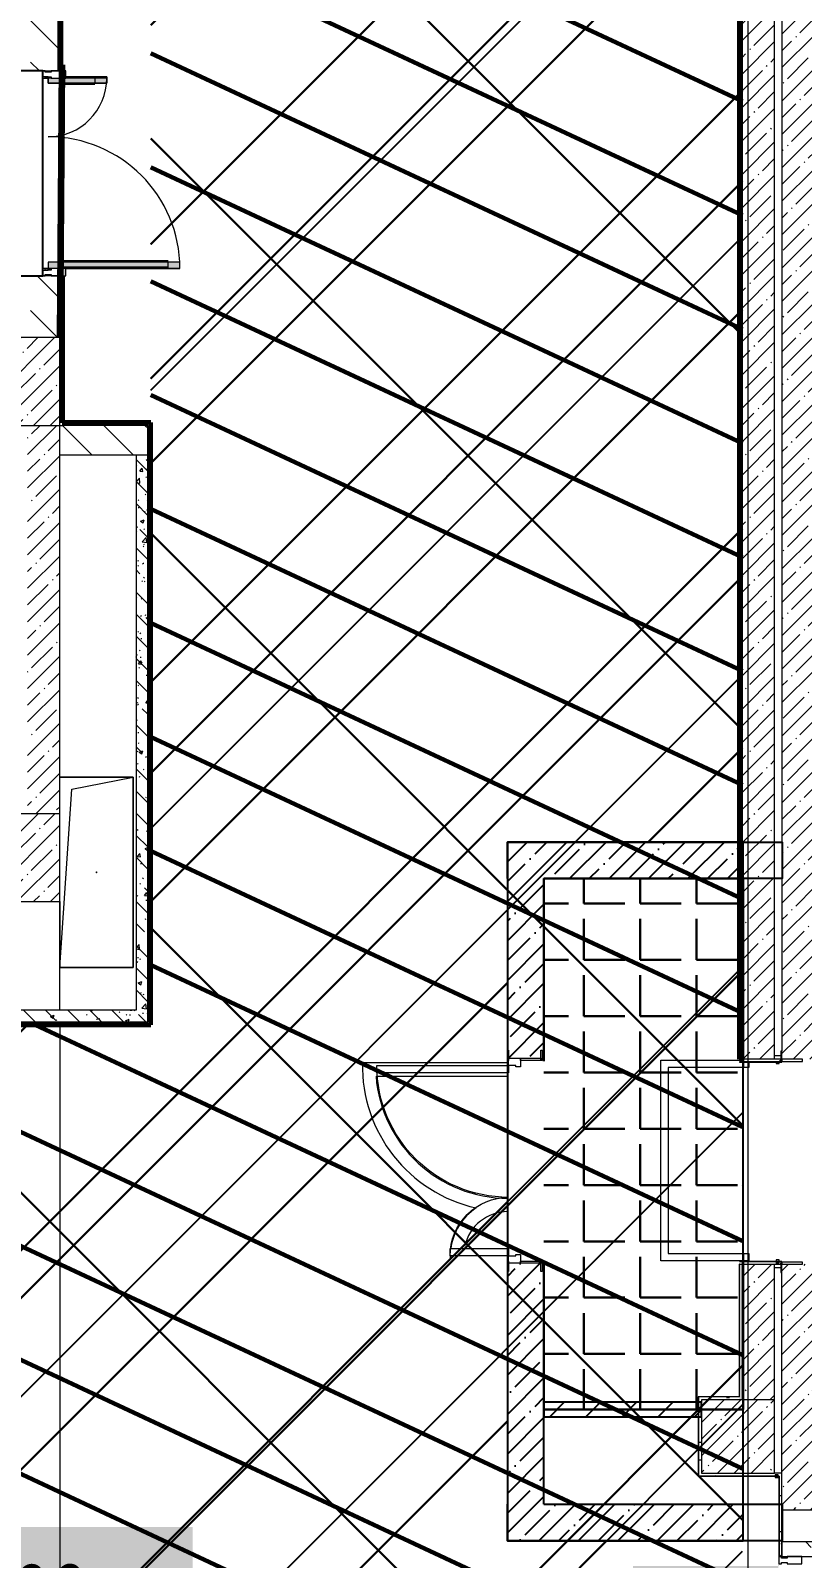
# Model space of a CAD drawing. Header units: millimetres. Extents: x -164500 to 426394, y -23753 to 102118.
# Drawn here: x 182182 to 187452, y 10117 to 20544 of the extents above; entities that cross this region are included whole.
import ezdxf
from ezdxf import colors
from ezdxf.entities.mleader import LeaderData, LeaderLine
from ezdxf.math import Vec2, Vec3

# ---------------------------------------------------------------- set-up
doc = ezdxf.new("R2010")
doc.units = ezdxf.units.MM
doc.linetypes.add('Осевая', pattern=[6350, 1270, -952.5, 3175, -952.5])
for name, color, linetype, lineweight in [('0) шлифовка', 5, 'Continuous', 60), ('1.4) Плинтус ПЛ-4', 6, 'Continuous', 60), ('284 стык. профилей', 1, 'Continuous', 120), ('5.3) Л-7 Линолеум 4 вып', 230, 'Continuous', 30), ('7.4) НЗ Плитка 600х600 лиф. шахты', 52, 'Continuous', 30), ('7.5) НЗ Линолеум Темпо ПЛЮС', 134, 'Continuous', 30), ('9.1) Рулон', 30, 'Continuous', 30), ('A-DETL-GENF', 7, 'Continuous', 9), ('A-FLOR', 7, 'Continuous', 9), ('A-GENM', 7, 'Continuous', 9), ('A-GLAZ-CWMG', 7, 'Continuous', 9), ('A-GLAZ-CWMG-1', 7, 'Continuous', 20), ('A-WALL', 7, 'Continuous', 5), ('I-WALL', 7, 'Continuous', 5), ('S-COLS', 7, 'Continuous', 9), ('S-COLS-1', 7, 'Continuous', 5), ('Оси', 7, 'Continuous', 9), ('Оси-2', 7, 'Осевая', 9)]:
    doc.layers.add(name, color=color, linetype=linetype, lineweight=lineweight)
for name, color, linetype in [('1.1.1) Плитка КР1 Остаток', 52, 'Continuous'), ('2) защита вин плитк', 6, 'Continuous'), ('3.2.3) П-13.2', 6, 'Continuous')]:
    doc.layers.add(name, color=color, linetype=linetype)
doc.layers.add('A-AREA-PATT-2', color=7, linetype='Continuous', lineweight=5, true_color=0xcde0ef, transparency=1)
doc.layers.add('A-FLOR-PATT-1', color=7, linetype='Continuous', lineweight=9, true_color=0xeef6ff, transparency=0.5)
for name, color, linetype, lineweight, true_color in [('A-DOOR-1', 7, 'Continuous', 5, 0xc0c0c0), ('A-DOOR-FRAM-1', 7, 'Continuous', 5, 0xc0c0c0), ('A-WALL-1', 9, 'Continuous', 5, 0x808080), ('A-WALL-FNSH-1', 9, 'Continuous', 5, 0x808080)]:
    doc.layers.add(name, color=color, linetype=linetype, lineweight=lineweight, true_color=true_color)
doc.styles.add('СПДС', font='ГОСТ тип А.ttf', dxfattribs={"width": 0.9})
pattern_1 = [(45, (148772.12, -0.94), (-114.04925, 114.04925), []), (45, (148886.17, -0.94), (-114.04925, 114.04925), [201.612, -40.322, 6.706, -33.617])]
pattern_2 = [(135, (148772.12, -0.94), (-150.8683, -150.8683), [213.36, -35.56, 7.112, -35.56]), (135, (148772.12, 149.83), (-150.8683, -150.8683), []), (50, (148772.12, -0.94), (255.0577, -22.3145), [26.67, -293.37]), (355, (148772.12, -0.94), (-49.3404, 267.4791), [21.336, -234.696]), (100.451, (148793.38, -2.8), (205.7195, 245.1636), [22.666, -249.326]), (46.184, (148772.12, 70.18), (379.511, -58.86), [40.005, -440.055]), (96.636, (148803.75, 65.27), (332.3634, 346.399), [33.999, -373.989]), (351.184, (148772.12, 70.18), (332.367, 346.3953), [32.004, -352.044]), (21, (148807.68, 52.4), (212.2602, -143.1711), [26.67, -293.37]), (326, (148807.68, 52.4), (86.5224, 257.8632), [21.336, -234.696]), (71.451, (148825.37, 40.47), (298.784, 114.6901), [22.666, -249.326]), (37.5, (148772.12, -0.94), (4.32385, 118.3775), [6.706, -225.146, 6.706, -231.546, -235.585]), (37.5, (148772.12, -0.94), (4.32385, 118.3775), [-470.103, 6.706, -228.879]), (7.5, (148772.12, -0.94), (93.5476, 140.2533), [6.706, -129.134, 6.706, -219.812, -89.789]), (7.5, (148772.12, -0.94), (93.5476, 140.2533), [-362.356, 6.706, -83.083]), (327.5, (148692.82, -0.94), (189.82734, -8.02019), [6.706, -82.194, 6.706, -270.662, -368.046]), (327.5, (148692.82, -0.94), (189.82734, -8.02019), [-366.268, 6.706, -361.34]), (317.5, (148657.26, -0.94), (207.38114, 35.59764), [6.706, -108.864, 6.706, -177.495, -261.366]), (317.5, (148657.26, -0.94), (207.38114, 35.59764), [-299.771, 6.706, -254.66])]
pattern_3 = [(135, (148772.12, -0.94), (-141.4214, -141.4214), [])]
pattern_4 = [(0, (148772.123, -0.94), (243.84, 60.96), [20.117, -162.763, 20.117, -162.763, -975.36]), (0, (148772.123, -0.94), (243.84, 60.96), [-365.76, 20.117, -345.643, 20.117, -162.763, -426.72]), (0, (148772.123, -0.94), (243.84, 60.96), [-914.4, 20.117, -101.803, 20.117, -284.683]), (120, (148863.563, 29.54), (-174.71291, 180.691634), [20.117, -162.763, 20.117, -162.763, -975.36]), (120, (148863.563, 29.54), (-174.71291, 180.691634), [-365.76, 20.117, -345.643, 20.117, -162.763, -426.72]), (120, (148863.563, 29.54), (-174.71291, 180.691634), [-914.4, 20.117, -101.803, 20.117, -284.683]), (240, (148894.043, 151.46), (-69.12709, -241.651634), [20.117, -162.763, 20.117, -162.763, -975.36]), (240, (148894.043, 151.46), (-69.12709, -241.651634), [-365.76, 20.117, -345.643, 20.117, -162.763, -426.72]), (240, (148894.043, 151.46), (-69.12709, -241.651634), [-914.4, 20.117, -101.803, 20.117, -284.683])]
pattern_5 = [(45, (38.13, 6), (-134.70384, 134.70384), []), (45, (172.83, 6), (-134.70384, 134.70384), [238.125, -47.625, 0, -47.625])]

# ---------------------------------------------------------------- blocks, each defined once
blk = doc.blocks.new('BSC_Колонна _Прямоугольная - 600х600-V332-Объем проектирования 2 этажа')
at = {"layer": 'S-COLS-1'}
h = blk.add_hatch(dxfattribs=at)
h.set_pattern_fill('FP_81', color=256, style=0, pattern_type=2)
h.set_pattern_definition([(45, (-33310, -18150), (-114.04925, 114.04925), []), (45, (-33195.95, -18150), (-114.04925, 114.04925), [201.613, -40.323, 6.706, -33.617])])
h.paths.add_polyline_path([(51, -300), (300, -300), (300, 300), (-300, 300), (-300, -300), (48, -300)])
for p, q in [((300, 300), (-300, 300)), ((-300, 300), (-300, -300)), ((300, -300), (300, 300)), ((-300, -300), (300, -300))]:
    blk.add_line(p, q, dxfattribs=at)
blk = doc.blocks.new('BSC_Колонна _Прямоугольная - 600х600-V343-Объем проектирования 2 этажа')
at = {"layer": 'S-COLS-1'}
h = blk.add_hatch(dxfattribs=at)
h.set_pattern_fill('FP_90', color=256, style=0, pattern_type=2)
h.set_pattern_definition([(45, (-33310, -14900), (-114.04925, 114.04925), []), (45, (-33195.95, -14900), (-114.04925, 114.04925), [201.613, -40.323, 6.706, -33.617])])
h.paths.add_polyline_path([(300, -300), (300, 300), (-300, 300), (-300, -300)])
for p, q in [((300, 300), (-300, 300)), ((-300, 300), (-300, -300)), ((300, -300), (300, 300)), ((-300, -300), (300, -300))]:
    blk.add_line(p, q, dxfattribs=at)
blk = doc.blocks.new('GM_Отверстие прямоугольное _в плите_ - Отверстие-21981135-Объем проектирования 2 этажа')
at = {"layer": 'A-GENM'}
for p, q in [((-250, 650), (250, 650)), ((250, 650), (-250, 650)), ((-167, 567), (250, 650)), ((250, 650), (250, -650)), ((250, -650), (250, 650)), ((-250, -650), (-167, 567)), ((-250, -650), (-250, -200)), ((-250, -200), (-250, -650)), ((250, -650), (-250, -650)), ((-250, -650), (250, -650))]:
    blk.add_line(p, q, dxfattribs=at)
for start, end in [(360, 180), (180, 360)]:
    blk.add_arc((0, 0), 2.5, start, end, dxfattribs=at)
blk = doc.blocks.new('BSC_Колонна _Прямоугольная - 500х500-V428-Объем проектирования 2 этажа')
at = {"layer": 'S-COLS-1'}
h = blk.add_hatch(dxfattribs=at)
h.set_pattern_fill('FP_180', color=256, style=0, pattern_type=2)
h.set_pattern_definition([(45, (-38240, -10950), (-114.04925, 114.04925), []), (45, (-38125.95, -10950), (-114.04925, 114.04925), [201.613, -40.323, 6.706, -33.617])])
h.paths.add_polyline_path([(177, -250), (250, -250), (250, 250), (-250, 250), (-250, -250)])
for p, q in [((250, 250), (-250, 250)), ((-250, 250), (-250, -250)), ((250, -250), (250, 250)), ((-250, -250), (250, -250))]:
    blk.add_line(p, q, dxfattribs=at)
blk = doc.blocks.new('Прямоугольный импост - Импост структурный с накладкой - 160мм Темный-31239248-Объем проектирования 2 этажа')
at = {"layer": 'A-GLAZ-CWMG-1'}
for p, q in [((0, 17), (-50, 17)), ((-50, 17), (-50, 0)), ((-50, 0), (-40, 0)), ((-40, 0), (-40, -40)), ((-10, -40), (-10, 0)), ((-10, 0), (0, 0)), ((0, 0), (0, 17)), ((-40, -40), (-50, -40)), ((-50, -40), (-50, -140)), ((0, -40), (-10, -40)), ((0, -140), (0, -40)), ((-50, -140), (0, -140))]:
    blk.add_line(p, q, dxfattribs=at)
blk = doc.blocks.new('Прямоугольный импост - Импост структурный с накладкой - 160мм Темный-V505-Объем проектирования 2 этажа')
at = {"layer": 'A-GLAZ-CWMG-1'}
for p, q in [((-50, 40), (-50, 140)), ((-50, 140), (0, 140)), ((0, 140), (0, 40)), ((-40, 40), (-50, 40)), ((-50, -17), (-50, 0)), ((-50, 0), (-40, 0)), ((-40, 0), (-40, 40)), ((-10, 40), (-10, 0)), ((0, 40), (-10, 40)), ((-10, 0), (0, 0)), ((0, 0), (0, -17)), ((0, -17), (-50, -17))]:
    blk.add_line(p, q, dxfattribs=at)
blk = doc.blocks.new('Прямоугольный импост - Импост структурный с накладкой - 160мм Темный-V507-Объем проектирования 2 этажа')
at = {"layer": 'A-GLAZ-CWMG-1'}
for p, q in [((0, 140), (-50, 140)), ((-50, 140), (-50, 40)), ((0, 40), (0, 140)), ((-50, 40), (-40, 40)), ((-40, 0), (-50, 0)), ((-50, 0), (-50, -17)), ((-40, 40), (-40, 0)), ((-10, 0), (-10, 40)), ((-10, 40), (0, 40)), ((0, 0), (-10, 0)), ((0, -17), (0, 0)), ((-50, -17), (0, -17))]:
    blk.add_line(p, q, dxfattribs=at)
blk = doc.blocks.new('110_Дверь_СКБ_2Ст - Д-2 1450x2100h_Лестничная клетка EIS60-31576737-Объем проектирования 2 этажа')
at = {"layer": 'A-DOOR-1'}
for p, q in [((-637.5, 1010), (-637.5, 110)), ((-587.5, 1010), (-637.5, 1010)), ((-587.5, 110), (-587.5, 1010)), ((662.5, 510), (612.5, 510)), ((612.5, 510), (612.5, 110)), ((662.5, 110), (662.5, 510)), ((-637.5, 110), (-587.5, 110)), ((612.5, 110), (662.5, 110))]:
    blk.add_line(p, q, dxfattribs=at)
for centre, radius, start, end in [((-637.5, 110), 900, 0, 90), ((662.5, 110), 400, 90, 180)]:
    blk.add_arc(centre, radius, start, end, dxfattribs=at)
at = {"layer": 'A-DOOR-FRAM-1'}
for p, q in [((-672.5, 118), (-742.5, 118)), ((-742.5, 118), (-742.5, 110)), ((-742.5, 110), (-672.5, 110)), ((-637.5, 110), (-687.5, 110)), ((-687.5, 110), (-687.5, 30)), ((-672.5, 110), (-672.5, 118)), ((-637.5, 60), (-637.5, 110)), ((662.5, 110), (662.5, 60)), ((712.5, 110), (662.5, 110)), ((767.5, 118), (697.5, 118)), ((697.5, 118), (697.5, 110)), ((697.5, 110), (767.5, 110)), ((712.5, 30), (712.5, 110)), ((767.5, 110), (767.5, 118)), ((-687.5, 30), (-627.5, 30)), ((-672.5, 30), (-687.5, 30)), ((-687.5, 30), (-687.5, -110)), ((-672.5, -110), (-672.5, 30)), ((-627.5, 60), (-637.5, 60)), ((-627.5, 30), (-627.5, 60)), ((662.5, 60), (652.5, 60)), ((652.5, 60), (652.5, 30)), ((652.5, 30), (712.5, 30)), ((712.5, 30), (697.5, 30)), ((697.5, 30), (697.5, -110)), ((712.5, -110), (712.5, 30)), ((-672.5, -110), (-742.5, -110)), ((-742.5, -110), (-742.5, -118)), ((-742.5, -118), (-672.5, -118)), ((-687.5, -110), (-672.5, -110)), ((-672.5, -118), (-672.5, -110)), ((697.5, -110), (712.5, -110)), ((767.5, -110), (697.5, -110)), ((697.5, -110), (697.5, -118)), ((697.5, -118), (767.5, -118)), ((767.5, -118), (767.5, -110))]:
    blk.add_line(p, q, dxfattribs=at)

msp = doc.modelspace()

# ---------------------------------------------------------------- hatches: boundary and pattern name
at = {"linetype": 'ByBlock', "ltscale": 0.5}
h = msp.add_hatch(dxfattribs=at)
h.set_pattern_fill('ANSI35', color=256, scale=30)
h.set_pattern_definition(pattern_5)
h.paths.add_polyline_path([(185687.427, 14755.992), (187047.427, 14755.992), (187047.427, 15005.992), (185437.427, 15005.992), (185437.427, 14755.992), (185437.427, 13511.449), (185687.427, 13511.449)])
h = msp.add_hatch(dxfattribs=at)
h.set_pattern_fill('ANSI35', color=256, scale=30)
h.set_pattern_definition(pattern_5)
h.paths.add_polyline_path([(185687.427, 12130.992), (185437.427, 12130.992), (185437.427, 10235.992), (187047.427, 10235.992), (187047.427, 10485.992), (185687.427, 10485.992)])
h = msp.add_hatch()
h.set_pattern_fill('ANSI31', color=256, scale=55)
h.set_pattern_definition([(45, (354260.54, 26998.53), (-123.47852, 123.47852), [])])
h.paths.add_polyline_path([(186762.123, 11183.466), (185687.427, 11183.466), (185687.427, 11083.874), (186762.123, 11083.874)])
at = {"layer": '0) шлифовка', "true_color": 0x2776bb}
h = msp.add_hatch(dxfattribs=at)
h.set_pattern_fill('ANSI31', color=152, scale=222, angle=110)
h.set_pattern_definition([(155, (169003.1, 23029.06), (-297.882, -638.811), [])])
h.paths.add_polyline_path([(187042.123, 22926.529), (179707.482, 22964.583), (179703.123, 521), (187042.123, 418.471), (187042.123, 5248.059), (185961.123, 5248.059), (185961.123, 7921), (187042.123, 7921)])
h.paths.add_polyline_path([(183003.123, 13758.059), (179703.262, 13758.059), (179703.123, 22964.643), (183003.123, 22964.643)])
at = {"layer": '1.1.1) Плитка КР1 Остаток'}
h = msp.add_hatch(dxfattribs=at)
h.set_pattern_fill('ANGLE', color=256, scale=111)
h.set_pattern_definition([(0, (205553.1, 26879), (0, 775.335), [563.88, -211.455]), (90, (205553.1, 26879), (-775.335, 5e-14), [563.88, -211.455])])
h.paths.add_polyline_path([(182021.123, 20428.059), (179362.123, 20428.059), (179362.123, 18480.059), (182021.123, 18480.059)])
h.paths.add_polyline_path([(182082.123, 20269.059), (182021.123, 20269.059), (182021.123, 18869.059), (182082.123, 18869.059)])
h.paths.add_polyline_path([(182265.123, 20269.059), (182082.123, 20269.059), (182082.123, 18869.059), (182265.123, 18869.059), (182265.123, 18919.059)])
h.paths.add_polyline_path([(181751.123, 18480.059), (179813.123, 18480.059), (179813.123, 14010.059), (181751.123, 14010.059)])
h.paths.add_polyline_path([(179813.123, 18480.059), (179362.123, 18480.059), (179362.123, 18449.059), (179382.123, 18449.059), (179382.123, 17849.059), (179362.123, 17849.059), (179362.123, 15429.89), (179813.123, 15429.89)])
h.paths.add_polyline_path([(181472.123, 14010.059), (180072.123, 14010.059), (180072.123, 13896.059), (180122.123, 13896.059), (180122.123, 13879.059), (180112.123, 13879.059), (180112.123, 13839.059), (180122.123, 13839.059), (180122.123, 13859.059), (180167.123, 13859.059), (180167.123, 13779.059), (181422.123, 13779.059), (181422.123, 13839.059), (181432.123, 13839.059), (181432.123, 13879.059), (181422.123, 13879.059), (181422.123, 13896.059), (181472.123, 13896.059)])
at = {"layer": '2) защита вин плитк'}
h = msp.add_hatch(dxfattribs=at)
h.set_pattern_fill('ANSI31', color=256, scale=600)
h.set_pattern_definition([(45, (169003.1, 23029), (-1347.04, 1347.04), [])])
h.paths.add_polyline_path([(187042.123, 22926.529), (179707.482, 22964.583), (179703.123, 521), (187042.123, 418.471), (187042.123, 5248.059), (185961.123, 5248.059), (185961.123, 7921), (187042.123, 7921)])
h.paths.add_polyline_path([(183003.123, 13758.059), (179703.262, 13758.059), (179703.123, 22964.643), (183003.123, 22964.643)])
at = {"layer": '3.2.3) П-13.2'}
h = msp.add_hatch(dxfattribs=at)
h.set_pattern_fill('ANSI32', color=256, scale=222)
h.set_pattern_definition([(45, (169003.1, 23029), (-1495.21, 1495.21), []), (45, (170000, 23029), (-1495.21, 1495.21), [])])
h.paths.add_polyline_path([(187042.123, 22926.529), (179707.482, 22964.583), (179703.123, 521), (187042.123, 418.471), (187042.123, 5248.059), (185961.123, 5248.059), (185961.123, 7921), (187042.123, 7921)])
h.paths.add_polyline_path([(183003.123, 13758.059), (179703.262, 13758.059), (179703.123, 22964.643), (183003.123, 22964.643)])
at = {"layer": '5.3) Л-7 Линолеум 4 вып'}
h = msp.add_hatch(dxfattribs=at)
h.set_pattern_fill('ANSI37', color=256, scale=600)
h.set_pattern_definition([(45, (169003.1, 23029), (-1347.04, 1347.04), []), (135, (169003.1, 23029), (-1347.04, -1347.04), [])])
h.paths.add_polyline_path([(187042.123, 22926.529), (179707.482, 22964.583), (179703.123, 521), (187042.123, 418.471), (187042.123, 5248.059), (185961.123, 5248.059), (185961.123, 7921), (187042.123, 7921)])
h.paths.add_polyline_path([(183003.123, 13758.059), (179703.262, 13758.059), (179703.123, 22964.643), (183003.123, 22964.643)])
at = {"layer": '7.4) НЗ Плитка 600х600 лиф. шахты'}
h = msp.add_hatch(dxfattribs=at)
h.set_pattern_fill('ANGLE', color=256, scale=55)
h.set_pattern_definition([(0, (205553.12, 26879), (0, 384.175), [279.4, -104.775]), (90, (205553.12, 26879), (-384.175, 2e-14), [279.4, -104.775])])
h.paths.add_polyline_path([(185687.427, 11133.67), (187047.427, 11133.67), (187047.427, 14755.992), (185687.427, 14755.992)])
at = {"layer": '7.5) НЗ Линолеум Темпо ПЛЮС'}
h = msp.add_hatch(dxfattribs=at)
h.set_pattern_fill('ANSI31', color=256, scale=333)
h.set_pattern_definition([(45, (169003.1, 23029.1), (-747.606, 747.606), [])])
h.paths.add_polyline_path([(187042.123, 22926.529), (179707.482, 22964.583), (179703.123, 521), (187042.123, 418.471), (187042.123, 5248.059), (185961.123, 5248.059), (185961.123, 7921), (187042.123, 7921)])
h.paths.add_polyline_path([(183003.123, 13758.059), (179703.262, 13758.059), (179703.123, 22964.643), (183003.123, 22964.643)])
h.paths.add_polyline_path([(187047.427, 15005.992), (185437.427, 15005.992), (185437.427, 10235.992), (187047.427, 10235.992)])
at = {"layer": 'A-AREA-PATT-2'}
h = msp.add_hatch(color=256, dxfattribs=at)
h.paths.add_polyline_path([(187288.123, 7919.559), (187291.623, 7920.059), (187289.53, 7930.059), (187281.623, 7930.059), (187281.623, 7919.559)])
h.paths.add_polyline_path([(169022.123, 7919.559), (169022.123, 8529.507), (168992.123, 8529.507), (168992.123, 7919.559), (169017.123, 7919.559)])
h.paths.add_polyline_path([(187291.123, 7989.059), (187291.623, 7990.235), (187291.623, 8079.059), (187288.123, 8079.059), (187288.123, 8029.059), (187291.123, 8029.059), (187291.123, 7999.059)])
h.paths.add_polyline_path([(187288.123, 10064.059), (187291.623, 10064.059), (187291.123, 10114.059), (187288.123, 10114.059)])
h.paths.add_polyline_path([(169022.123, 10274.507), (169022.123, 10879.059), (169002.623, 10877.109), (169002.623, 10274.507)])
h.paths.add_polyline_path([(187266.623, 10668.059), (187286.623, 10668.059), (187286.623, 10678.559), (187266.623, 10678.559)])
h.paths.add_polyline_path([(181432.123, 13739.059), (181472.123, 13739.059), (181470.173, 13758.559), (181422.123, 13758.559), (181422.123, 13739.059)])
h.paths.add_polyline_path([(180072.123, 13739.059), (180122.123, 13739.059), (180120.173, 13758.559), (180072.123, 13758.559)])
h.paths.add_polyline_path([(182422.123, 18869.059), (182422.123, 18919.059), (182402.623, 18917.109), (182402.623, 18869.059)])
h.paths.add_polyline_path([(182402.623, 20219.059), (182422.123, 20219.059), (182422.123, 20269.059), (182402.623, 20267.109), (182402.623, 20221.009)])
at = {"layer": 'A-FLOR-PATT-1'}
h = msp.add_hatch(color=256, dxfattribs=at)
h.paths.add_polyline_path([(162402.033, 7899.059), (162442.033, 7899.059), (162442.033, 8729.059), (162402.033, 8729.059), (162402.033, 7902.762)])
h.paths.add_polyline_path([(173072.123, 7899.059), (173072.123, 8229.059), (173032.123, 8229.059), (173032.123, 7899.059)])
h.paths.add_polyline_path([(163662.033, 7899.059), (163702.033, 7899.059), (163702.033, 8229.059), (163662.033, 8229.059), (163662.033, 7919.059)])
h.paths.add_polyline_path([(171772.123, 7899.059), (171812.123, 7899.059), (171812.123, 8729.059), (171772.123, 8729.059), (171772.123, 7919.059)])
h.paths.add_polyline_path([(154167.123, 7914.059), (154167.123, 8314.059), (154127.123, 8314.059), (154127.123, 7914.059)])
h.paths.add_polyline_path([(152912.123, 7914.059), (152912.123, 8809.059), (152872.123, 8809.059), (152872.123, 7914.059), (152902.123, 7914.059)])
h.paths.add_polyline_path([(187288.123, 8029.059), (187288.123, 8074.059), (186295.623, 8074.059), (186295.623, 8029.059), (187286.588, 8029.059)])
h.paths.add_polyline_path([(168782.123, 8519.507), (168862.123, 8519.507), (168862.123, 8564.507), (168022.123, 8564.507), (168022.123, 8519.507), (168398.033, 8519.507)])
h.paths.add_polyline_path([(186895.695, 10019.059), (187288.123, 10019.059), (187288.123, 10064.059), (186295.623, 10064.059), (186295.623, 10019.059), (186762.123, 10019.059)])
h.paths.add_polyline_path([(168037.123, 10189.507), (168862.123, 10189.507), (168862.123, 10234.507), (168037.123, 10234.507)])
h.paths.add_polyline_path([(180167.123, 12959.059), (180167.123, 13779.059), (180122.123, 13779.059), (180122.123, 12959.059)])
h.paths.add_polyline_path([(181432.123, 13459.059), (181432.123, 13739.059), (181422.123, 13739.059), (181422.123, 13779.059), (181387.123, 13779.059), (181387.123, 13459.059), (181422.123, 13459.059)])
h.paths.add_polyline_path([(182804.774, 18919.059), (183202.123, 18919.059), (183202.123, 18964.059), (182382.123, 18964.059), (182382.123, 18919.059), (182422.123, 18919.059)])
h.paths.add_polyline_path([(182570.277, 20184.059), (182702.123, 20184.059), (182702.123, 20229.059), (182422.123, 20229.059), (182422.123, 20219.059), (182382.123, 20219.059), (182382.123, 20184.059), (182435.248, 20184.059)])
h = msp.add_hatch(color=256, dxfattribs=at)
h.paths.add_polyline_path([(181387.123, 13779.059), (181422.123, 13779.059), (181422.123, 13839.059), (181432.123, 13839.059), (181432.123, 13859.059), (181387.123, 13859.059)])
h.paths.add_polyline_path([(180122.123, 13779.059), (180167.123, 13779.059), (180167.123, 13859.059), (180122.123, 13859.059), (180122.123, 13786.916)])
h.paths.add_polyline_path([(182382.123, 18919.059), (182382.123, 18964.059), (182302.123, 18964.059), (182302.123, 18919.059), (182349.311, 18919.059)])
h.paths.add_polyline_path([(182382.123, 20184.059), (182382.123, 20219.059), (182322.123, 20219.059), (182322.123, 20229.059), (182302.123, 20229.059), (182302.123, 20184.059), (182322.123, 20184.059)])
at = {"layer": 'I-WALL'}
h = msp.add_hatch(dxfattribs=at)
h.set_pattern_fill('FP_1', color=256, style=0, pattern_type=2)
h.set_pattern_definition(pattern_1)
h.paths.add_polyline_path([(187042.123, 11199.059), (187262.123, 11199.059), (187262.123, 12124.059), (187042.123, 12124.059), (187042.123, 12099.059)])
h.paths.add_polyline_path([(187262.123, 13524.059), (187262.123, 21574.059), (187042.123, 21574.059), (187042.123, 13524.059), (187189.127, 13524.059)])
h.paths.add_polyline_path([(187262.123, 22974.059), (187262.123, 23399.059), (187042.123, 23399.059), (187042.123, 22974.059), (187189.127, 22974.059)])
h = msp.add_hatch(dxfattribs=at)
h.set_pattern_fill('FP_1', color=256, style=0, pattern_type=2)
h.set_pattern_definition(pattern_1)
h.paths.add_polyline_path([(187312.123, 10449.058), (187532.123, 10449.059), (187532.123, 12124.059), (187312.123, 12124.059), (187312.123, 10679.059)])
h.paths.add_polyline_path([(187532.123, 13524.059), (187532.123, 21574.059), (187312.123, 21574.059), (187312.123, 13524.059), (187527.655, 13524.059)])
h.paths.add_polyline_path([(187523.675, 22974.059), (187532.123, 22974.059), (187532.123, 23399.059), (187422.883, 23399.059), (187312.123, 23419.337), (187312.123, 22974.059), (187482.123, 22974.059)])
h = msp.add_hatch(dxfattribs=at)
h.set_pattern_fill('FP_191', color=256, style=0, pattern_type=2)
h.set_pattern_definition(pattern_4)
h.paths.add_polyline_path([(182382.123, 17849.059), (182402.123, 17849.059), (182392.123, 17859.059)])
h.paths.add_polyline_path([(182382.123, 17849.059), (182402.123, 17871.059), (182402.123, 18869.059), (182382.123, 18869.059), (182382.123, 17869.059)])
h.paths.add_polyline_path([(182382.123, 20269.059), (182402.123, 20269.059), (182402.123, 20854.059), (182390.123, 20854.059), (182390.123, 20824.059), (182382.123, 20824.059), (182382.123, 20369.059)])
h.paths.add_polyline_path([(182390.123, 21954.059), (182402.123, 21954.059), (182402.123, 23003.059), (182382.123, 23002.059), (182382.123, 21984.059), (182390.123, 21984.059)])
h = msp.add_hatch(dxfattribs=at)
h.set_pattern_fill('FP_191', color=256, style=0, pattern_type=2)
h.set_pattern_definition(pattern_4)
h.paths.add_polyline_path([(187042.123, 11199.059), (187042.123, 12124.059), (187022.123, 12124.059), (187022.123, 11220.059)])
h.paths.add_polyline_path([(187022.123, 11199.059), (187042.123, 11199.059), (187022.123, 11219.059)])
h.paths.add_polyline_path([(187022.123, 13524.059), (187042.123, 13524.059), (187041.779, 21574.059), (187022.123, 21574.059), (187022.123, 13549.059)])
h.paths.add_polyline_path([(187022.468, 22974.059), (187042.123, 22974.059), (187042.123, 23015.559), (187022.123, 23002.059), (187022.123, 22974.059)])
h = msp.add_hatch(dxfattribs=at)
h.set_pattern_fill('FP_23', color=256, style=0, pattern_type=2)
h.set_pattern_definition(pattern_3)
h.paths.add_polyline_path([(182382.123, 18449.059), (182382.123, 18869.059), (182182.123, 18869.059), (182182.123, 18449.059)])
h.paths.add_polyline_path([(182182.123, 20269.059), (182382.123, 20269.059), (182382.123, 20789.059), (182182.123, 20789.059), (182182.123, 20369.059)])
h = msp.add_hatch(dxfattribs=at)
h.set_pattern_fill('FP_1', color=256, style=0, pattern_type=2)
h.set_pattern_definition(pattern_1)
h.paths.add_polyline_path([(182162.123, 15199.059), (182382.123, 15201.216), (182382.123, 17849.059), (182162.123, 17849.059), (182162.123, 15201.308)])
h = msp.add_hatch(dxfattribs=at)
h.set_pattern_fill('FP_23', color=256, style=0, pattern_type=2)
h.set_pattern_definition(pattern_3)
h.paths.add_polyline_path([(182382.123, 17649.059), (182982.123, 17649.059), (182982.123, 17849.059), (182382.123, 17848.369), (182382.123, 17726.666)])
h = msp.add_hatch(dxfattribs=at)
h.set_pattern_fill('FP_191', color=256, style=0, pattern_type=2)
h.set_pattern_definition(pattern_4)
h.paths.add_polyline_path([(182402.544, 17849.059), (182982.123, 17849.059), (182982.025, 17869.055), (182401.171, 17869.059), (182392.123, 17859.059), (182402.123, 17849.059)])
h = msp.add_hatch(dxfattribs=at)
h.set_pattern_fill('FP_191', color=256, style=0, pattern_type=2)
h.set_pattern_definition(pattern_4)
h.paths.add_polyline_path([(183002.123, 13779.059), (183002.123, 17869.059), (182982.123, 17869.059), (182982.123, 13779.059)])
h = msp.add_hatch(dxfattribs=at)
h.set_pattern_fill('FP_41', color=256, style=0, pattern_type=2)
h.set_pattern_definition(pattern_2)
h.paths.add_polyline_path([(182982.123, 13779.059), (182982.123, 17649.059), (182902.123, 17649.059), (182902.123, 13779.059)])
h = msp.add_hatch(dxfattribs=at)
h.set_pattern_fill('FP_191', color=256, style=0, pattern_type=2)
h.set_pattern_definition(pattern_4)
h.paths.add_polyline_path([(182982.123, 13759.059), (183002.123, 13759.059), (183002.123, 13779.059), (181472.123, 13779.059), (181472.123, 13759.059), (182902.123, 13759.059)])
h.paths.add_polyline_path([(170661.623, 13759.059), (180072.123, 13759.059), (180072.123, 13779.059), (169002.123, 13779.059), (169002.623, 13759.059), (170210.215, 13759.059)])
h = msp.add_hatch(dxfattribs=at)
h.set_pattern_fill('FP_41', color=256, style=0, pattern_type=2)
h.set_pattern_definition(pattern_2)
h.paths.add_polyline_path([(182852.72, 13779.059), (182902.123, 13779.059), (182902.123, 13859.059), (181982.123, 13859.059), (181982.123, 13779.059), (182382.123, 13779.059)])
h = msp.add_hatch(dxfattribs=at)
h.set_pattern_fill('FP_191', color=256, style=0, pattern_type=2)
h.set_pattern_definition(pattern_4)
h.paths.add_polyline_path([(187262.123, 13504.059), (187312.123, 13504.059), (187309.824, 13509.059), (187304.123, 13509.059), (187304.123, 13524.059), (187042.123, 13524.059), (187042.123, 13504.059), (187189.127, 13504.059)])
h = msp.add_hatch(dxfattribs=at)
h.set_pattern_fill('FP_191', color=256, style=0, pattern_type=2)
h.set_pattern_definition(pattern_4)
h.paths.add_polyline_path([(187189.127, 12124.059), (187304.123, 12124.059), (187304.123, 12139.059), (187312.123, 12139.059), (187312.123, 12144.059), (187042.123, 12144.059), (187042.123, 12124.059), (187085.273, 12124.059)])
h = msp.add_hatch(dxfattribs=at)
h.set_pattern_fill('FP_191', color=256, style=0, pattern_type=2)
h.set_pattern_definition(pattern_4)
h.paths.add_polyline_path([(186762.123, 11199.059), (187022.123, 11199.059), (187022.123, 11219.059), (186742.123, 11219.059), (186742.123, 11199.059)])
h = msp.add_hatch(dxfattribs=at)
h.set_pattern_fill('FP_191', color=256, style=0, pattern_type=2)
h.set_pattern_definition(pattern_4)
h.paths.add_polyline_path([(186762.123, 10679.059), (186762.123, 11199.059), (186742.123, 11199.059), (186742.123, 10679.059), (186756.552, 10679.059)])
h = msp.add_hatch(dxfattribs=at)
h.set_pattern_fill('FP_191', color=256, style=0, pattern_type=2)
h.set_pattern_definition(pattern_4)
h.paths.add_polyline_path([(186766.052, 10679.059), (187291.123, 10679.059), (187312.123, 10699.059), (186762.123, 10699.059), (186762.123, 10679.059)])
h.paths.add_polyline_path([(187309.036, 10679.059), (187312.123, 10679.059), (187312.123, 10699.059), (187292.123, 10679.059)])
h = msp.add_hatch(dxfattribs=at)
h.set_pattern_fill('FP_191', color=256, style=0, pattern_type=2)
h.set_pattern_definition(pattern_4)
h.paths.add_polyline_path([(187312.123, 7919.059), (187312.123, 7999.059), (187292.123, 7999.059), (187292.123, 7920.059), (187308.156, 7919.257)])
h.paths.add_polyline_path([(187292.123, 10129.059), (187312.123, 10129.059), (187312.123, 10679.059), (187292.123, 10679.059), (187292.123, 10229.059)])
h = msp.add_hatch(dxfattribs=at)
h.set_pattern_fill('FP_23', color=256, style=0, pattern_type=2)
h.set_pattern_definition(pattern_3)
h.paths.add_polyline_path([(187491.839, 7899.059), (187512.123, 7899.059), (187512.123, 7999.059), (187312.123, 7999.059), (187312.124, 7899.059)])
h.paths.add_polyline_path([(187312.123, 10129.059), (187512.123, 10129.059), (187512.123, 10229.059), (187312.123, 10229.059)])

# ---------------------------------------------------------------- linework, layer by layer
at = {"linetype": 'ByBlock', "ltscale": 0.5}
for points in [[(185437.427, 12130.992), (185437.427, 10235.992), (187047.427, 10235.992), (187047.427, 15005.992), (185437.427, 15005.992), (185437.427, 13511.449)], [(185687.427, 15005.992), (185437.427, 15005.992), (185437.427, 13511.449)], [(185437.427, 14755.992), (185437.427, 14755.992), (185437.427, 15005.992), (187313.313, 15005.992), (187313.313, 14755.992), (185687.427, 14755.992)], [(185687.427, 13511.449), (185687.427, 14755.992)], [(185437.427, 12130.992), (185437.427, 10235.992), (185687.427, 10235.992)], [(185687.427, 10485.992), (185687.427, 12130.992)], [(185687.427, 10485.992), (187313.313, 10485.992), (187313.313, 10235.992), (185437.427, 10235.992), (185437.427, 10485.992)]]:
    msp.add_lwpolyline(points, dxfattribs=at)
for points in [[(187047.427, 15005.992), (185437.427, 15005.992), (185437.427, 10235.992), (187047.427, 10235.992)], [(186762.123, 11183.466), (185687.427, 11183.466), (185687.427, 11083.874), (186762.123, 11083.874)]]:
    msp.add_lwpolyline(points, close=True)
at = {"layer": '1.1.1) Плитка КР1 Остаток'}
msp.add_lwpolyline([(182265.123, 20269.059), (182021.123, 20269.059), (182021.123, 18869.059), (182265.123, 18869.059)], close=True, dxfattribs=at)
at = {"layer": '1.4) Плинтус ПЛ-4'}
for p, q in [((187021.123, 21574.059), (187021.123, 13524.059)), ((182382.123, 20269.059), (182382.123, 20789.059)), ((182403.123, 17870.059), (182403.123, 18869.059)), ((183003.123, 17870.059), (182403.123, 17870.059)), ((183003.123, 13758.059), (183003.123, 17870.059)), ((181472.123, 13758.059), (183003.123, 13758.059))]:
    msp.add_line(p, q, dxfattribs=at)
at = {"layer": '284 стык. профилей'}
msp.add_lwpolyline([(182395.123, 20309.059), (182382.123, 18449.059)], dxfattribs=at)
at = {"layer": '7.4) НЗ Плитка 600х600 лиф. шахты', "color": 4}
for points in [[(187047.427, 13467.104), (187047.427, 14755.992), (185687.427, 14755.992), (185687.427, 13510)], [(185687.427, 12130.992), (185687.427, 11133.67), (187047.427, 11133.67), (187047.427, 12198.163)]]:
    msp.add_lwpolyline(points, dxfattribs=at)
at = {"layer": 'A-DETL-GENF'}
for p, q in [((182302.123, 20184.059), (182302.123, 20219.059)), ((182302.123, 20219.059), (182302.123, 20184.059)), ((182702.123, 20184.059), (182302.123, 20184.059)), ((182302.123, 20184.059), (182702.123, 20184.059)), ((182382.123, 20219.059), (182382.123, 20184.059)), ((182622.123, 20175.059), (182382.123, 20175.059)), ((182702.123, 20229.059), (182422.123, 20229.059)), ((182702.123, 20229.059), (182422.123, 20229.059)), ((182622.123, 20219.059), (182422.123, 20219.059)), ((182622.123, 20229.059), (182622.123, 20184.059)), ((182702.123, 20229.059), (182702.123, 20184.059)), ((182702.123, 20184.059), (182702.123, 20229.059)), ((182302.123, 18964.059), (182302.123, 18919.059)), ((183202.123, 18964.059), (182302.123, 18964.059)), ((182302.123, 18964.059), (182302.123, 18919.059)), ((183202.123, 18964.059), (182302.123, 18964.059)), ((182322.123, 18919.059), (182302.123, 18919.059)), ((182302.123, 18919.059), (182322.123, 18919.059)), ((183122.123, 18973.059), (182382.123, 18973.059)), ((182382.123, 18919.059), (182382.123, 18964.059)), ((183122.123, 18929.059), (182382.123, 18929.059)), ((183202.123, 18919.059), (182422.123, 18919.059)), ((182422.123, 18919.059), (183202.123, 18919.059)), ((183122.123, 18919.059), (183122.123, 18964.059)), ((183202.123, 18919.059), (183202.123, 18964.059)), ((183202.123, 18919.059), (183202.123, 18964.059))]:
    msp.add_line(p, q, dxfattribs=at)
at = {"layer": 'A-DOOR-1'}
for p, q in [((182302.123, 20229.059), (182262.123, 20229.059)), ((182262.123, 20229.059), (182262.123, 20219.059)), ((182262.123, 20219.059), (182302.123, 20219.059)), ((182302.123, 20219.059), (182302.123, 20229.059)), ((182322.123, 20219.059), (182302.123, 20219.059)), ((182702.123, 20219.059), (182422.123, 20219.059)), ((182302.123, 18919.059), (182262.123, 18919.059)), ((182262.123, 18919.059), (182262.123, 18909.059)), ((182262.123, 18909.059), (182302.123, 18909.059)), ((182322.123, 18919.059), (182302.123, 18919.059)), ((182302.123, 18909.059), (182302.123, 18919.059)), ((183202.123, 18919.059), (182422.123, 18919.059))]:
    msp.add_line(p, q, dxfattribs=at)
for centre, radius, start, end in [((182302.123, 20219.059), 400, 270, 0), ((182302.123, 18919.059), 900, 0, 90)]:
    msp.add_arc(centre, radius, start, end, dxfattribs=at)
at = {"layer": 'A-DOOR-FRAM-1'}
for p, q in [((187312.123, 13579.059), (187304.123, 13579.059)), ((187304.123, 13579.059), (187304.123, 13509.059)), ((187312.123, 13509.059), (187312.123, 13579.059)), ((187304.123, 13509.059), (187312.123, 13509.059)), ((187452.123, 13524.059), (187312.123, 13524.059)), ((187312.123, 13524.059), (187312.123, 13509.059)), ((187312.123, 13509.059), (187452.123, 13509.059)), ((187452.123, 13509.059), (187452.123, 13524.059)), ((187304.123, 12139.059), (187304.123, 12069.059)), ((187312.123, 12139.059), (187304.123, 12139.059)), ((187312.123, 12139.059), (187312.123, 12124.059)), ((187452.123, 12139.059), (187312.123, 12139.059)), ((187312.123, 12069.059), (187312.123, 12139.059)), ((187312.123, 12124.059), (187452.123, 12124.059)), ((187452.123, 12124.059), (187452.123, 12139.059)), ((187304.123, 12069.059), (187312.123, 12069.059))]:
    msp.add_line(p, q, dxfattribs=at)
at = {"layer": 'A-FLOR'}
for p, q in [((182382.123, 20220), (182382.123, 18920)), ((182382.123, 18920), (182382.123, 20220)), ((182382.123, 20219.059), (182382.123, 18919.059)), ((182382.123, 18919.059), (182382.123, 20219.059)), ((183003.123, 13780), (183003.123, 17850)), ((183003.123, 13779.059), (183003.123, 17849.059)), ((181982.123, 14600), (182382.123, 14600)), ((181982.123, 14599.059), (182382.123, 14599.059)), ((182382.123, 13860), (182382.123, 14600)), ((182382.123, 13859.059), (182382.123, 14599.059)), ((182382.123, 13760), (182382.123, 8012.747)), ((182382.123, 13759.059), (182382.123, 8011.806)), ((185442.958, 13499.123), (184448.159, 13499.123)), ((186485.273, 12148.163), (186485.273, 13518.045)), ((186485.273, 13518.045), (187042.123, 13518.045)), ((186485.273, 12147.222), (186485.273, 13517.104)), ((186485.273, 13517.104), (187042.123, 13517.104)), ((187085.273, 13468.045), (186535.273, 13468.045)), ((186535.273, 13468.045), (186535.273, 12198.163)), ((187085.273, 13467.104), (186535.273, 13467.104)), ((186535.273, 13467.104), (186535.273, 12197.222)), ((187085.273, 13505), (187085.273, 13468.045)), ((187085.273, 13504.059), (187085.273, 13467.104)), ((187262.123, 13550), (187304.123, 13550)), ((187262.123, 13549.059), (187304.123, 13549.059)), ((184540.671, 13409.123), (185442.958, 13409.123)), ((187085.273, 12148.163), (186485.273, 12148.163)), ((187085.273, 12147.222), (186485.273, 12147.222)), ((186535.273, 12198.163), (187085.273, 12198.163)), ((186535.273, 12197.222), (187085.273, 12197.222)), ((187085.273, 12198.163), (187085.273, 12148.163)), ((187085.273, 12197.222), (187085.273, 12147.222)), ((187304.123, 12100), (187262.123, 12100)), ((187304.123, 12099.059), (187262.123, 12099.059)), ((187312.123, 10130), (187312.123, 10120)), ((187312.123, 10120), (187312.123, 10130)), ((187312.123, 10129.059), (187312.123, 10119.059)), ((187312.123, 10119.059), (187312.123, 10129.059))]:
    msp.add_line(p, q, dxfattribs=at)
for centre, radius, start, end in [((185442.958, 13479.134), 995, 178.848904, 257.3294636), ((185442.958, 13479.134), 995, 178.848904, 257.3294636), ((185442.958, 13479.134), 905, 184.4368713, 270), ((185442.958, 13479.134), 905, 184.4368713, 270), ((185442.958, 12179.134), 395, 123.5404849, 172.4457833), ((185442.958, 12179.134), 395, 123.5404849, 172.4457833), ((185442.958, 12179.134), 305, 90, 166.9572971), ((185442.958, 12179.134), 305, 90, 166.9572971), ((185442.958, 12179.134), 395, 179.7259682, 183.0720113), ((185442.958, 12179.134), 395, 179.7259682, 183.0720113)]:
    msp.add_arc(centre, radius, start, end, dxfattribs=at)
at = {"layer": 'A-WALL'}
for p, q in [((187042.123, 13504.059), (187042.123, 21574.059)), ((182382.123, 20824.059), (182382.123, 20269.059)), ((182382.123, 18869.059), (182382.123, 18449.059)), ((182382.123, 18449.059), (182382.123, 18869.059)), ((182382.123, 17849.059), (182402.123, 17849.059)), ((187272.123, 13504.059), (187272.123, 13494.059)), ((187272.123, 13494.059), (187292.123, 13494.059)), ((187292.123, 13494.059), (187292.123, 13504.059)), ((187022.123, 11219.059), (187022.123, 12124.059)), ((187042.123, 11199.059), (187042.123, 12144.059)), ((187022.123, 11219.059), (186742.123, 11219.059)), ((187292.123, 10679.059), (186742.123, 10679.059)), ((187312.123, 10229.059), (187312.123, 10129.059))]:
    msp.add_line(p, q, dxfattribs=at)
at = {"layer": 'A-WALL-1'}
for p, q in [((187262.123, 13524.059), (187262.123, 21574.059)), ((187312.123, 21519.059), (187312.123, 13579.059)), ((182402.123, 20269.059), (182402.123, 20854.059)), ((182032.123, 20269.059), (182402.123, 20269.059)), ((182402.123, 18869.059), (182032.123, 18869.059)), ((182402.123, 17869.059), (182382.123, 17869.059)), ((182382.123, 15199.059), (182382.123, 17849.059)), ((182402.123, 17849.059), (182402.123, 17870.059)), ((182982.123, 17849.059), (182402.123, 17849.059)), ((182982.123, 13779.059), (182982.123, 17849.059)), ((183002.123, 13759.059), (183002.123, 17869.059)), ((182382.123, 17649.059), (182982.123, 17649.059)), ((182902.123, 17649.059), (182902.123, 13859.059)), ((181472.123, 13779.059), (182982.123, 13779.059)), ((182902.123, 13859.059), (181982.123, 13859.059)), ((181472.123, 13759.059), (183002.123, 13759.059)), ((187304.123, 13524.059), (187022.123, 13524.059)), ((187312.123, 13505.059), (187312.123, 13509.059)), ((187022.123, 12124.059), (187304.123, 12124.059)), ((187262.123, 11199.059), (187262.123, 12124.059)), ((187272.123, 12154.059), (187272.123, 12134.059)), ((187292.123, 12154.059), (187272.123, 12154.059)), ((187272.123, 12134.059), (187292.123, 12134.059)), ((187292.123, 12134.059), (187292.123, 12154.059)), ((187312.123, 12139.059), (187312.123, 12143.059)), ((187312.123, 10129.059), (187312.123, 12069.059)), ((186742.123, 11219.059), (186742.123, 10679.059)), ((187312.123, 10699.059), (187262.123, 10699.059)), ((187292.123, 10679.059), (187292.123, 10129.059)), ((187312.123, 10449.058), (187532.123, 10449.058)), ((187532.123, 10229.059), (187312.123, 10229.059)), ((187292.123, 10129.059), (187532.123, 10129.059))]:
    msp.add_line(p, q, dxfattribs=at)
at = {"layer": 'A-WALL-FNSH-1'}
for p, q in [((187022.123, 13524.059), (187022.123, 21574.059)), ((182403.123, 20269.059), (182403.123, 20854.059)), ((182402.123, 20269.059), (182403.123, 20269.059)), ((182402.123, 18869.059), (182402.123, 17870.059)), ((182403.123, 18869.059), (182402.123, 18869.059)), ((182402.123, 17869.059), (183002.123, 17869.059)), ((187021.123, 13524.059), (187022.123, 13524.059)), ((187312.123, 13505.059), (187022.123, 13505.059)), ((187022.123, 13505.059), (187022.123, 13504.059)), ((187022.123, 13504.059), (187312.123, 13504.059)), ((187312.123, 13504.059), (187312.123, 13505.059)), ((187022.123, 12124.059), (187021.123, 12124.059)), ((187021.123, 12124.059), (187021.123, 11220.059)), ((187312.123, 12144.059), (187022.123, 12144.059)), ((187022.123, 12144.059), (187022.123, 12143.059)), ((187022.123, 12143.059), (187312.123, 12143.059)), ((187312.123, 12143.059), (187312.123, 12144.059)), ((186741.123, 11220.059), (186741.123, 10678.059)), ((187021.123, 11220.059), (186741.123, 11220.059)), ((186741.123, 10678.059), (187291.123, 10678.059)), ((187266.623, 10688.059), (187266.623, 10668.059)), ((187286.623, 10688.059), (187266.623, 10688.059)), ((187266.623, 10668.059), (187286.623, 10668.059)), ((187286.623, 10668.059), (187286.623, 10688.059)), ((187291.123, 10678.059), (187291.123, 10129.059)), ((187291.123, 10129.059), (187292.123, 10129.059))]:
    msp.add_line(p, q, dxfattribs=at)
at = {"layer": 'Оси'}
msp.add_lwpolyline([(187082.123, -1907.2), (187082.123, 3092.8), (187082.123, 18776.78), (187082.123, 23776.78)], dxfattribs=at)
at = {"layer": 'Оси-2'}
msp.add_line((187082.123, 3093.741), (187082.123, 18777.722), dxfattribs=at)

# ---------------------------------------------------------------- block references
at = {"layer": 'A-DOOR-1', "xscale": -1, "rotation": 90.00000000000007}
msp.add_blockref('110_Дверь_СКБ_2Ст - Д-2 1450x2100h_Лестничная клетка EIS60-31576737-Объем проектирования 2 этажа', (185556.356, 12843.492), dxfattribs=at)
at = {"layer": 'A-GENM'}
msp.add_blockref('GM_Отверстие прямоугольное _в плите_ - Отверстие-21981135-Объем проектирования 2 этажа', (182632.123, 14799.059), dxfattribs=at)
at = {"layer": 'A-GLAZ-CWMG', "extrusion": (0, 0, -1), "rotation": 90.00000000000041}
msp.add_blockref('Прямоугольный импост - Импост структурный с накладкой - 160мм Темный-V505-Объем проектирования 2 этажа', (-182282.123, 20269.059), dxfattribs=at)
at = {"layer": 'A-GLAZ-CWMG'}
for name, p, rotation in [('Прямоугольный импост - Импост структурный с накладкой - 160мм Темный-V507-Объем проектирования 2 этажа', (182282.123, 18869.059), 269.9999999999996), ('Прямоугольный импост - Импост структурный с накладкой - 160мм Темный-31239248-Объем проектирования 2 этажа', (187308.123, 10129.059), 89.99999999999993)]:
    msp.add_blockref(name, p, dxfattribs=dict(at, rotation=rotation))
at = {"layer": 'S-COLS'}
for name, p in [('BSC_Колонна _Прямоугольная - 600х600-V332-Объем проектирования 2 этажа', (182082.123, 18149.059)), ('BSC_Колонна _Прямоугольная - 600х600-V343-Объем проектирования 2 этажа', (182082.123, 14899.059)), ('BSC_Колонна _Прямоугольная - 500х500-V428-Объем проектирования 2 этажа', (187012.123, 10949.059))]:
    msp.add_blockref(name, p, dxfattribs=at)

# ---------------------------------------------------------------- texts
at = {"insert": (181711.149, 10080.124), "char_height": 500, "width": 1327.5945, "attachment_point": 1, "style": 'СПДС', "bg_fill": 1, "box_fill_scale": 1.5, "bg_fill_color": 7, "bg_fill_true_color": 16777215, "bg_fill_transparency": 0}
msp.add_mtext('2.28', dxfattribs=at)

# ---------------------------------------------------------------- leaders
at = {"layer": '9.1) Рулон', "color": 250, "lineweight": 30}
ml = msp.add_multileader_mtext('Standard', dxfattribs=at)
ml.set_content('Спортивный линолеум, ширина рулона 2 м, \\PДлина рулона 20,5 м = одна полоса 20,5 м + обрезок 0 м.\\PК закупке 8 рулонов (164 м2)   ', color=250, style='СПДС')
ml.set_leader_properties()
ml.build(insert=Vec2(0, 0))
ml.multileader.update_dxf_attribs({"arrow_head_size": 400})
ctx = ml.context
ctx.base_point, ctx.char_height, ctx.arrow_head_size, ctx.plane_origin = Vec3(181523.354, 34198.199), 700, 400, Vec3(210150.613, 30213.358)
ctx.text_align_type = 2
notes = []
notes.append((ctx, [(0, (1, 1, 0), (204687.854, 34198.199), (-1, 0), 8, [(0, [(202529.514, 23522.494)], 0, [])])]))
ctx.mtext.insert, ctx.mtext.alignment, ctx.mtext.flow_direction = Vec3(204677.854, 34653.199), 3, 5
for ctx, leaders in notes:
    for number, flags, end, landing, length, lines in leaders:
        leader = LeaderData()
        leader.index, (leader.has_last_leader_line, leader.has_dogleg_vector, leader.attachment_direction) = number, flags
        leader.last_leader_point, leader.dogleg_vector, leader.dogleg_length = Vec3(end), Vec3(landing), length
        for number, points, colour, breaks in lines:
            line = LeaderLine()
            line.index, line.vertices, line.color, line.breaks = number, Vec3.list(points), colors.encode_raw_color(colour), breaks
            leader.lines.append(line)
        ctx.leaders.append(leader)

doc.saveas('drawing.dxf')
